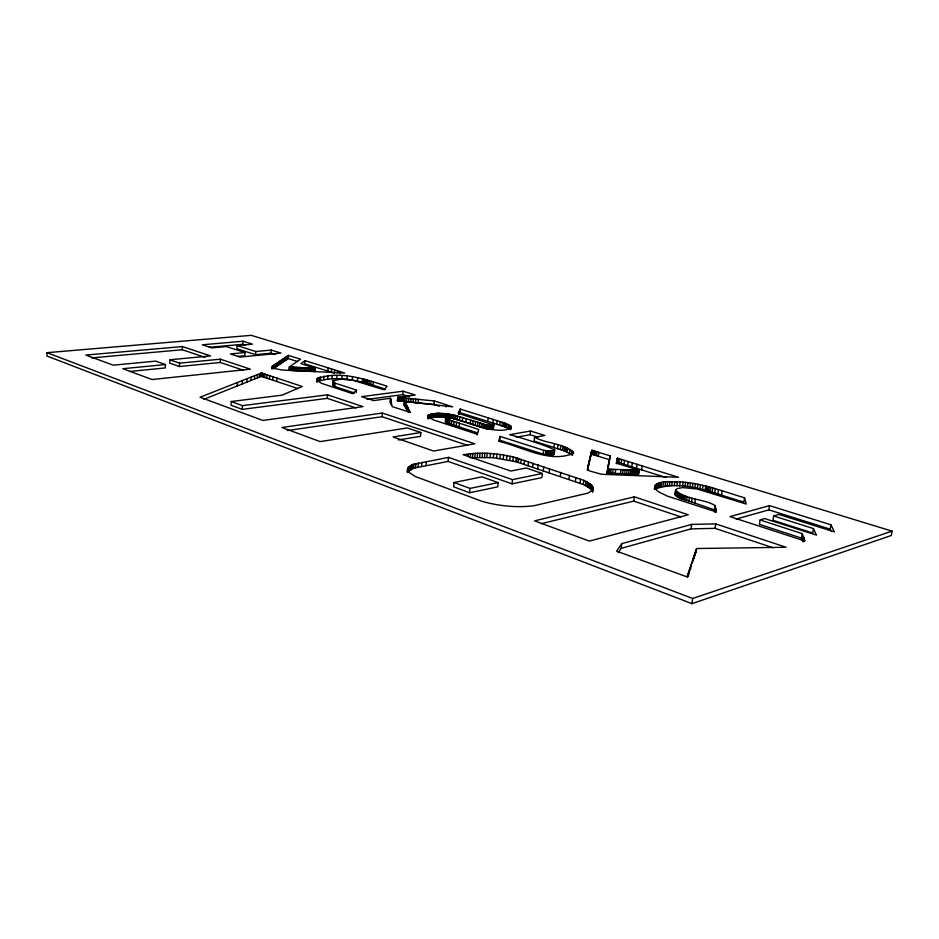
<?xml version="1.0" encoding="UTF-8"?>
<svg xmlns="http://www.w3.org/2000/svg" width="939" height="939" viewBox="0 0 939 939"><rect width="100%" height="100%" fill="white"/><g stroke="black" fill="none" stroke-linecap="round" stroke-linejoin="round"><path stroke-width="1.41" d="M47.02 352.677L46.95 356.045L691.926 603.66L891.275 535.5L892.05 531.134L251.253 335.34L47.02 352.677L692.653 598.483L892.05 531.134M243.365 370.224L220.207 362.466L179.419 366.527L169.701 363.123L169.842 359.79L210.559 355.916L182.401 346.561L85.836 355.059L113.232 365.177L155.721 361.128L165.417 364.555L165.276 367.935L129.782 371.468M179.419 366.527L179.572 363.17L169.842 359.79M205.031 357.372L182.26 349.742L182.401 346.561M220.207 362.466L220.383 359.179L179.572 363.17M534.537 437.328L544.89 435.485L530.523 431.001L509.865 434.651C506.52 433.513 580.689 454.981 543.669 450.286L500.123 436.412L498.597 441.283C521.838 446.459 549.667 463.819 573.576 453.244L573.506 452.375C563.083 442.938 546.592 443.713 534.537 437.328L534.127 441.107L565.172 451.178L572.438 455.321L572.884 451.448M231.252 401.516L242.403 405.648L327.535 394.814L363.029 406.622L262.85 420.449L200.042 397.244L261.476 372.994L302.264 386.481L281.993 395.155L231.252 401.516L231.064 405.202L242.203 409.381L327.288 398.359L355.928 407.96M237.532 356.444L244.821 355.74L244.997 352.548L226.299 346.55L211.768 347.864L202.343 344.801L243.001 341.221L252.497 344.19L237.039 345.587L236.874 348.709L255.596 354.696L271.089 353.193L275.256 354.496M237.238 385.964L237.426 382.466M245.537 345.153L242.825 344.296L243.001 341.221M242.285 383.945L242.473 380.471M242.203 409.381L242.403 405.648M246.875 382.114L247.074 378.663M250.959 380.483L251.147 377.055M255.596 354.696L255.784 351.526L237.039 345.587M203.869 399.321L254.446 379.086L254.645 375.67M254.446 379.086L257.298 377.959L257.486 374.555M257.298 377.959L259.422 377.102L259.622 373.722M259.422 377.102L260.772 376.574L260.972 373.194M260.772 376.574L261.476 372.994M298.039 388.605L261.512 376.422L261.711 373.041M262.145 376.609L262.345 373.217M263.202 376.938L263.401 373.546M264.739 377.431L264.939 374.051M266.805 378.112L267.005 374.72M269.458 378.992L269.657 375.6M271.089 353.193L271.277 350.059L255.784 351.526M271.841 368.968L272.287 366.327L288.39 355.4L300.503 359.191L289.353 366.914L289.071 370.283L314.941 371.468L315.152 368.158L300.926 363.651L304.987 360.635L344.719 373.029L281.841 370.013L273.836 368.358L272.157 367.454L272.099 366.503M272.146 368.534L272.287 366.327M272.568 368.194L272.697 365.999M273.331 365.541L273.132 368.827L288.191 358.569L288.39 355.4M272.744 380.095L272.956 376.692M273.93 368.252L274.129 364.966M274.904 367.56L275.092 364.285M275.996 366.797L276.195 363.534M277.193 365.975L277.392 362.712M276.723 381.434L276.935 378.018M278.484 365.107L278.683 361.855M279.822 364.203L280.022 360.963M281.172 363.299L281.371 360.071M282.439 362.454L282.639 359.238M283.613 361.668L283.824 358.452M284.693 360.952L284.893 357.747M285.632 360.318L285.832 357.125M286.418 359.79L286.618 356.597M287.029 359.367L287.24 356.186M287.463 359.085L287.663 355.904M289.365 370.306L289.599 366.726M289.682 370.33L289.893 367.032L315.164 368.194M290.104 370.353L290.304 367.055M290.597 370.377L290.808 367.079M291.16 370.4L291.372 367.114M291.794 370.436L292.006 367.137M292.475 370.459L292.686 367.172M293.191 370.494L293.402 367.208M294.048 370.529L294.259 367.243M295.128 370.576L295.339 367.29M296.395 370.635L296.607 367.349M297.816 370.705L298.027 367.407M299.353 370.776L299.564 367.478M300.961 370.846L301.173 367.56M302.604 370.917L302.828 367.63M304.259 370.999L304.482 367.712M304.987 360.635L304.776 363.851L334.413 373.135L334.648 369.86M305.891 371.069L306.102 367.783M307.452 371.14L307.675 367.853M308.931 371.21L309.154 367.924M310.316 371.269L310.539 367.982M311.56 371.328L311.783 368.041M312.652 371.375L312.875 368.088M313.567 371.421L313.79 368.135M314.272 371.445L314.495 368.158M314.53 367.924L314.307 371.21L314.941 371.468M314.741 371.468L314.941 368.076M460.192 409.04L459.218 413.899L460.192 409.04L505.159 423.207L510.769 426.036L511.379 427.844C504.126 431.811 495.135 430.109 487.294 428.783M316.901 382.22L317.147 378.746C339.519 370.095 365.083 379.286 387.091 386.211L384.227 389.861L353.264 380.354L341.15 379.145L333.251 380.635L332.887 384.896L334.8 386.528L354.86 393.112M317.605 378.194L317.382 381.574C339.672 374.285 363.909 382.079 385.448 389.18M318.121 381.07L318.344 377.689M319.131 380.6L319.366 377.232M320.41 380.178L320.645 376.809M323.709 379.485L323.943 376.128M327.911 371.093L328.134 367.83M327.617 379.027L327.852 375.682M327.288 398.359L327.535 394.814M331.279 372.161L331.514 368.886M332.019 378.816L332.253 375.471M332.887 384.896L333.251 380.635M333.251 385.377L333.709 380.26M333.897 385.906L334.131 382.502L333.052 381.046M334.8 386.528L335.047 383.112L334.131 382.502M336.796 378.828L337.031 375.494M337.312 372.936L337.465 370.741M339.754 373.699L339.918 371.504M341.831 379.063L342.078 375.729M347.019 379.509L347.266 376.175M352.254 380.166L352.501 376.832M356.292 392.396L356.468 390.084L335.047 383.112M357.407 381.034L357.665 377.701M362.384 382.114L362.642 378.757M363.006 382.267L363.264 378.922M363.78 382.478L364.039 379.133M364.743 382.748L365.001 379.403M365.893 383.089L366.151 379.743M367.278 383.511L367.536 380.154M368.921 384.016L369.18 380.647M370.835 384.603L371.105 381.246M373.065 385.295L373.335 381.938M467.575 445.379L382.032 416.705L382.326 413.031L281.935 427.503L320.129 441.612L407.326 427.949L420.825 432.503L420.496 436.33L398.289 439.968M439.311 406.141L434.029 404.474L397.432 400.812L397.854 397.291L415.202 394.99L403.077 391.211L361.597 396.657L373.71 400.601L390.554 398.23L390.354 402.667M390.401 402.948L390.554 398.23M390.647 402.573L390.647 399.134M391.094 404.85L390.753 399.779M397.432 400.812L397.854 397.291M397.772 400.847L398.253 397.232M398.136 400.883L398.429 397.385L397.819 397.326M398.617 400.941L398.429 397.385M399.204 401L399.498 397.49M399.885 401.059L400.178 397.561L398.911 397.432M400.636 401.129L400.93 397.631M401.446 401.211L401.739 397.713L400.178 397.561M409.521 396.763L402.784 394.638L403.077 391.211M402.303 401.293L402.596 397.796L401.739 397.713M403.383 401.399L403.676 397.901L402.596 397.796M404.416 401.481L408.336 408.336L408.031 411.939L404.134 405.049L404.416 401.481L452.704 406.833L434.346 400.976L403.676 397.901M404.275 405.296L404.498 401.469M404.451 405.554L405.108 398.03M404.674 405.859L404.862 402.162M404.791 406.024L405.108 401.516M405.12 406.552L405.413 402.995M405.671 407.538L405.977 403.981M406.552 401.704L406.857 398.206M406.387 408.852L406.693 405.272M407.197 410.355L407.503 406.775M408.559 401.904L408.852 398.406M408.911 412.233L408.336 408.336M410.754 402.127L411.059 398.629M413.113 402.362L413.406 398.864M407.221 471.812L407.796 468.033L412.632 464.5L448.466 457.375L512.483 479.641L542.343 473.467L541.885 477.599L512.048 483.843L448.091 461.425L413.653 468.185L407.432 472.223L407.796 468.033M408.148 471.272L408.512 467.094M409.251 470.369L409.604 466.202M542.343 473.467L526.122 467.998L510.875 471.049L463.091 454.687L475.228 453.337L487.259 453.255L500.346 454.476L513.34 456.929L583.765 480.334L590.431 484.113L592.755 487.012L592.439 490.24L588.049 493.104L533.692 505.792C516.462 507.858 498.926 506.039 482.247 501.403L415.238 476.484L408.805 472.2L407.467 469.007M415.554 402.608L415.86 399.11M410.261 469.7L410.613 465.533M411.2 469.136L411.564 464.981M412.268 468.655L412.632 464.5M418.055 402.854L418.36 399.357M413.653 468.185L414.017 464.042M415.543 467.692L415.907 463.561M418.113 467.129L418.477 462.997M421.552 466.437L421.916 462.317M427.844 417.914L428.055 415.484L430.895 414.193L437.715 413.324L446.33 413.735L455.661 415.484L487.341 425.179L493.902 425.109L458.115 413.23L459.441 410.554M428.102 418.829L428.43 415.179M428.501 418.583L428.83 414.932M429.252 414.721L428.935 418.371C448.772 412.984 468.15 424.346 486.977 428.877L487.341 425.179M429.416 418.172L429.745 414.533M429.956 417.996L430.285 414.357M426.024 465.58L426.388 461.472M430.578 417.832L430.895 414.193M431.271 417.679L431.6 414.04M432.057 417.526L432.374 413.899M432.938 417.397L433.266 413.759M434.029 404.474L434.346 400.976M433.924 417.256L434.252 413.63M434.604 417.174L434.933 413.547M435.227 417.104L435.555 413.477M435.79 417.045L436.119 413.43M436.318 417.01L436.647 413.383M436.846 416.975L437.175 413.348M437.386 416.951L437.715 413.324M437.95 416.939L438.278 413.313M438.56 416.939L438.889 413.313M439.252 416.939L439.581 413.313M440.344 416.951L440.673 413.324M441.447 416.986L441.788 413.371M442.574 417.045L442.903 413.43M443.701 417.127L444.041 413.512M444.851 417.233L445.18 413.618M446.013 407.033L446.236 404.686M476.977 432.75L445.755 422.468L445.579 417.996L451.342 417.972L487.775 429.053L491.66 429.299L493.386 428.442M445.379 422.245L445.579 417.996M446.002 417.362L446.33 413.735M445.755 422.468L445.72 418.571M446.119 422.62L446.095 418.794M447.152 417.503L447.492 413.888M446.882 422.89L447.222 419.217L446.459 418.947M448.314 417.679L448.654 414.052M448.032 423.289L448.373 419.604L447.222 419.217M449.476 417.867L449.816 414.24M449.558 423.794L449.898 420.12L448.373 419.604M451.002 418.137L451.33 414.51M654.612 486.179C655.164 492.001 662.922 493.468 667.124 496.05L716.351 511.955L715.154 505.581C703.874 498.55 685.188 500.1 675.611 490.099L677.089 488.597L682.63 487.564L697.02 488.984L746.235 504.055L744.545 497.823C723.441 491.484 702.466 483.174 680.212 481.895C672.453 482.669 656.255 478.291 654.248 488.949M448.091 461.425L448.466 457.375M451.436 424.428L451.776 420.742L449.898 420.12M452.387 418.407L452.727 414.78M453.783 418.712L454.124 415.085M453.654 425.156L454.007 421.47L451.776 420.742M455.321 419.111L455.661 415.484M456.213 426.001L456.565 422.304L454.007 421.47M457.152 419.627L457.493 415.989M458.596 414.205L458.819 411.81M459.429 420.308L459.77 416.67M459.089 426.94L459.441 423.231L456.565 422.304M454.042 482.517L453.631 486.813L469.547 492.752L497.74 486.848L498.186 482.587L481.907 476.848L454.042 482.517L469.981 488.409L498.186 482.587M462.281 421.2L462.622 417.55M465.861 422.327L466.214 418.677M470.333 423.759L470.685 420.097M468.15 456.589L468.408 453.924M472.798 424.545L473.162 420.883M470.592 453.69L470.204 457.68L493.292 457.669L515.922 461.695L583.272 484.489L589.927 488.303L592.251 491.226L592.755 487.012M475.204 425.308L475.557 421.634M472.481 457.481L472.869 453.49M469.547 492.752L469.981 488.409M477.482 426.024L477.845 422.35M474.829 457.328L475.228 453.337M477.176 434.886L478.726 429.452L459.441 423.231M479.606 426.693L479.97 423.008M477.223 457.211L477.622 453.232M481.519 427.292L481.883 423.606M479.653 457.152L480.04 453.173M483.162 427.797L483.538 424.111M484.512 428.207L484.876 424.51M482.083 457.129L482.47 453.15M485.498 428.501L485.874 424.804M486.097 428.665L486.461 424.968M510.382 429.722L504.783 426.869L487.846 421.411L488.21 417.785M484.489 457.152L484.888 453.173M487.775 429.053L488.151 425.355M488.526 429.193L488.89 425.484M489.219 429.287L489.583 425.59M486.86 457.223L487.259 453.255M489.865 429.346L490.24 425.637M490.487 429.358L490.851 425.66M491.074 429.346L491.449 425.649M491.66 429.299L492.036 425.602M492.236 429.217L492.611 425.52M492.834 422.984L493.198 419.357M492.459 429.17L492.834 425.473M492.67 429.123L493.045 425.426M490.041 457.399L490.44 453.431M492.869 429.076L493.245 425.379M493.057 429.029L493.421 425.332M493.21 428.982L493.585 425.285M493.339 428.923L493.761 424.757M493.292 457.669L493.703 453.69M496.754 424.228L497.13 420.59M499.771 425.191L500.135 421.541M496.602 458.021L497.013 454.042M500.123 436.412L499.724 440.203L543.235 454.183C545.442 454.347 554.879 456.8 553.67 453.032L554.104 449.159M502.001 425.919L502.377 422.268M499.935 458.455L500.346 454.476M503.621 426.459L503.997 422.796M504.783 426.869L505.159 423.207M505.628 427.186L506.004 423.524M506.321 427.468L506.696 423.806M503.269 458.971L503.68 454.992M508.058 428.266L508.433 424.592M509.408 429.017L509.795 425.332M506.555 459.547L506.978 455.568M510.511 428.489L510.769 426.036M511.098 429.146L511.356 426.682M509.783 460.204L510.206 456.225M512.917 460.92L513.34 456.929M512.048 483.843L512.483 479.641M515.922 461.695L516.344 457.704M516.626 461.918L517.049 457.927M518.281 462.469L518.704 458.467M520.793 463.303L521.227 459.3M524.079 464.394L524.514 460.38M516.356 437.187L530.112 434.71L530.523 431.001M528.058 465.721L528.493 461.706M532.636 467.258L533.07 463.22M537.718 468.96L538.164 464.911M543.235 454.183L543.669 450.286M543.247 470.815L543.693 466.753M545.453 454.558L545.888 450.661M546.31 454.699L546.744 450.802M547.144 454.816L547.578 450.908M547.93 454.899L548.364 451.002M548.693 454.957L549.127 451.06M549.421 455.004L549.855 451.107M550.113 455.016L550.547 451.119M550.77 455.004L551.205 451.107M549.104 472.775L549.561 468.714M551.404 454.969L551.839 451.072M552.003 454.91L552.437 451.013M552.519 454.84L552.954 450.943M552.954 454.758L553.388 450.873M553.317 454.676L553.764 450.79M554.022 447.492L554.444 443.678M553.623 454.582L554.057 450.697M553.857 454.476L554.292 450.591M554.033 454.359L554.585 449.476M554.221 454.077L554.703 449.734M557.578 448.642L558.012 444.816M560.36 449.546L560.794 445.72M562.473 450.239L562.907 446.401M560.254 476.531L560.724 472.434M564.034 450.767L564.48 446.929M565.172 451.178L565.618 447.328M566.017 451.495L566.463 447.645M566.687 451.776L567.133 447.926M567.309 452.07L567.755 448.22M569.55 453.22L569.996 449.358M571.264 454.3L571.71 450.438M568.928 479.442L569.398 475.334M575.407 481.66L575.9 477.528M580.067 483.292L580.56 479.148M583.272 484.489L583.765 480.334M585.396 485.393L585.889 481.238M609.693 459.758L591.476 454.159L591.84 450.309L587.403 470.439L591.934 450.309L610.174 455.873L608.155 467.235L610.174 455.873M587.943 467.915L588.413 463.936M588.589 465.016L589.058 461.049M589.293 462L589.762 458.068M589.985 459.159L590.443 455.262M586.852 486.156L587.345 481.989M590.596 456.741L591.065 452.868M591.077 455.004L591.547 451.143M591.734 454.206L592.192 450.356M588.025 486.93L588.518 482.752M592.192 454.312L592.65 450.462M592.861 454.499L593.319 450.65M589.328 487.857L589.821 483.679M593.777 454.781L594.246 450.92M589.927 488.303L590.431 484.113M590.431 488.679L590.936 484.501M590.854 489.031L591.359 484.841M594.986 455.145L595.443 451.283M591.183 489.348L591.687 485.158M591.464 489.665L591.969 485.475M591.699 489.994L592.204 485.792M591.887 490.358L592.403 486.156M592.075 490.757L592.579 486.555M596.488 455.603L596.946 451.741M592.474 491.977L592.979 487.764M592.673 491.883L593.072 488.433M598.331 456.178L598.789 452.316M587.884 466.425L587.462 469.031L589.457 470.932L601.57 474.265L678.58 477.305L617.428 458.197L616.371 463.173L638.978 470.263L638.461 474.265L607.24 473.068L608.636 463.267M607.24 473.068L608.202 465.392M607.592 473.127L607.721 467.833M608.226 473.186L608.718 469.171L638.978 470.263M609.223 473.244L609.716 469.23M610.655 473.315L611.148 469.289M612.615 473.385L613.108 469.359M615.174 473.467L615.667 469.453M617.158 458.76L616.43 463.713L616.935 462.094L665.904 477.505M616.747 462.422L617.428 458.197M617.463 462.246L617.944 458.349M618.871 462.692L619.364 458.772M621.102 463.385L621.595 459.464M620.503 473.643L621.008 469.629M622.616 473.714L623.12 469.7M624.059 464.312L624.552 460.38M624.705 473.784L625.21 469.77M626.712 473.855L627.217 469.84M627.663 465.439L628.156 461.507M628.602 473.913L629.107 469.911M630.327 473.984L630.832 469.969M618.238 552.695L621.195 548.353L621.806 543.622L691.656 524.408L715.718 523.892L786.06 547.273L696.632 548.517L686.996 576.886L616.618 551.146L621.806 543.622M631.853 466.753L632.346 462.821M631.841 474.031L632.346 470.028M633.097 474.078L633.602 470.075M634.06 474.113L634.564 470.11M634.834 474.148L635.351 470.134M635.574 474.172L636.09 470.169M636.525 468.232L637.041 464.277M636.255 474.195L636.771 470.193M636.865 474.218L637.381 470.216M541.193 523.692L633.813 501.109L634.365 496.837L688.287 514.772L589.422 541.099L534.573 520.84L634.365 496.837M637.393 474.242L637.91 470.228M637.839 474.254L638.356 470.251M638.461 474.265L638.684 470.251M638.379 474.265L638.802 470.204M641.63 469.84L642.135 465.873M654.694 488.104L655.058 485.346M655.422 484.947L654.87 489.078C684.073 478.608 715.894 494.524 743.923 502.001L744.545 497.823M655.305 488.703L655.856 484.571M655.833 488.35L656.373 484.231M656.443 488.022L656.983 483.902M657.147 487.717L657.699 483.597M657.969 487.435L658.509 483.315M658.896 487.153L659.436 483.045M659.941 486.895L660.481 482.787M661.115 486.637L661.655 482.529M663.016 486.296L663.556 482.188M665.023 486.026L665.563 481.93M667.136 485.839L667.688 481.742M669.378 485.721L669.918 481.625M671.737 485.674L672.289 481.59M674.237 485.698L674.789 481.613M715.002 512.213L714.544 509.865L677.911 497.294L675.153 494.818L675.611 490.099M675.153 494.818L675.728 489.606M675.505 495.405L676.08 491.226M676.866 485.803L677.418 481.719M676.092 496.015L676.655 491.825M676.89 496.649L677.465 492.459M677.911 497.294L678.486 493.104M679.648 485.979L680.212 481.895M679.143 497.952L679.719 493.75M680.587 498.609L681.162 494.407M682.594 486.226L683.146 482.141M681.256 498.879L681.831 494.677M682.137 499.219L682.712 495.006M685.024 486.472L685.587 482.388M683.299 499.63L683.874 495.416M684.766 500.135L685.341 495.921M687.454 486.766L688.017 482.681M686.597 500.757L687.172 496.531M689.895 487.095L690.458 483.01M688.839 501.496L689.426 497.271M692.348 487.47L692.912 483.385M691.538 502.388L692.125 498.151M694.825 487.904L695.4 483.808M621.195 548.353L691.022 528.88L691.656 524.408M694.754 503.433L695.341 499.196M697.337 488.374L697.912 484.278M699.895 488.89L700.471 484.806M687.641 577.192L687.994 574.715M688.134 575.689L688.475 573.224M688.369 576.358L689.062 571.428M689.203 573.06L689.719 569.374M690.095 569.562L690.447 567.121M690.529 569.574L691.21 564.715M702.501 489.465L703.076 485.381M692.289 563.306L692.794 559.691M693.029 560.97L693.545 557.367M693.733 558.822L694.238 555.242M694.191 558.106L694.86 553.341M694.919 555.266L695.412 551.709M695.212 555.113L695.881 550.383M695.74 552.918L696.245 549.385M695.999 552.285L696.632 548.517M705.166 490.099L705.752 486.003M706.257 490.369L706.832 486.273M707.396 490.663L707.971 486.566M691.926 603.66L692.653 598.483M708.699 491.027L709.285 486.93M710.271 491.496L710.858 487.388M712.231 492.083L712.818 487.975M714.696 492.846L715.283 488.726M714.544 509.865L715.154 505.581M717.772 493.797L718.37 489.677M715.448 511.955L715.858 509.079M715.553 512.471L715.964 509.595M772.926 547.742L715.084 528.352L715.718 523.892M721.586 494.982L722.173 490.851M813.444 528.587L812.728 533L772.973 520.288L773.642 515.957L813.444 528.587L816.472 535.089L764.569 518.551L760.121 519.983L759.451 524.361L801.519 538.117L802.399 540.453M736.153 519.067L768.888 509.865L769.534 505.628L830.956 524.807L834.372 531.873L778.889 514.443L773.642 515.957M801.519 538.117L802.235 533.645L760.121 519.983M802.845 541.615L803.561 537.12L802.235 533.645M803.221 541.028L803.561 537.12M803.42 541.557L803.761 537.648M803.784 540.911L803.96 538.164M803.948 541.369L804.148 538.657M804.101 541.768L804.312 539.103M831.367 531.544L830.24 529.173L830.956 524.807M607.92 468.338L607.087 472.998M675.035 494.266L675.528 493.304M317.147 378.746L317.429 380.6L321.525 383.358L352.712 393.699L356.468 390.084M477.423 432.374L476.66 433.935L475.944 433.795L434.076 420.132L428.595 417.35L428.055 415.484M289.071 370.283L290.362 369.309M289.365 366.996L289.893 367.032M769.534 505.628L729.979 516.603L805.005 541.04L804.465 539.502M420.825 432.503L393.065 436.975L433.583 451.037L474.852 443.795L382.326 413.031M397.561 400.789L399.474 400.519M287.416 430.567L382.032 416.705M367.043 399.415L402.784 394.638M165.417 364.555L122.798 368.71L152.083 379.532L250.373 369.156L220.383 359.179M244.997 352.548L230.407 353.944L240.055 357.078L280.996 353.087L271.277 350.059M91.517 357.9L182.26 349.742M209.444 347.301L242.825 344.296M691.022 528.88L715.084 528.352M608.096 469.113L608.718 469.171M530.112 434.71L537.953 437.175M768.888 509.865L830.24 529.173M459.864 412.597L487.846 421.411M288.191 358.569L297.604 361.538M636.924 473.761L638.285 474.207M311.971 370.436L312.933 370.752M633.813 501.109L680.775 516.849M409.122 409.815L410.402 412.432L392.185 406.61L391.293 402.479"/></g></svg>
